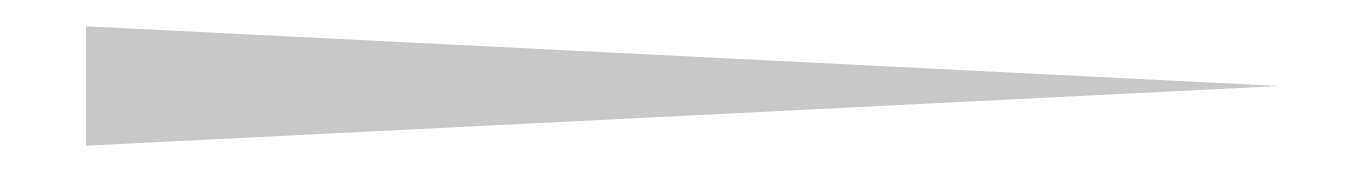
# Model space of a CAD drawing. Extents: x -0.05 to 1.05, y -0.05 to 0.05.
import ezdxf

# ---------------------------------------------------------------- set-up
doc = ezdxf.new("R2010")
doc.units = 0
doc.header["$LTSCALE"] = 0.01
doc.header["$MEASUREMENT"] = 0
doc.layers.get('0').update_dxf_attribs({"lineweight": 20})

msp = doc.modelspace()

# ---------------------------------------------------------------- linework, layer by layer
at = {"color": 0, "linetype": 'ByBlock', "lineweight": 0}
msp.add_lwpolyline([(1, 0, 0, 0.1, 0), (0, 0, 0, 0, 0)], format="xyseb", dxfattribs=at)

doc.saveas('drawing.dxf')
